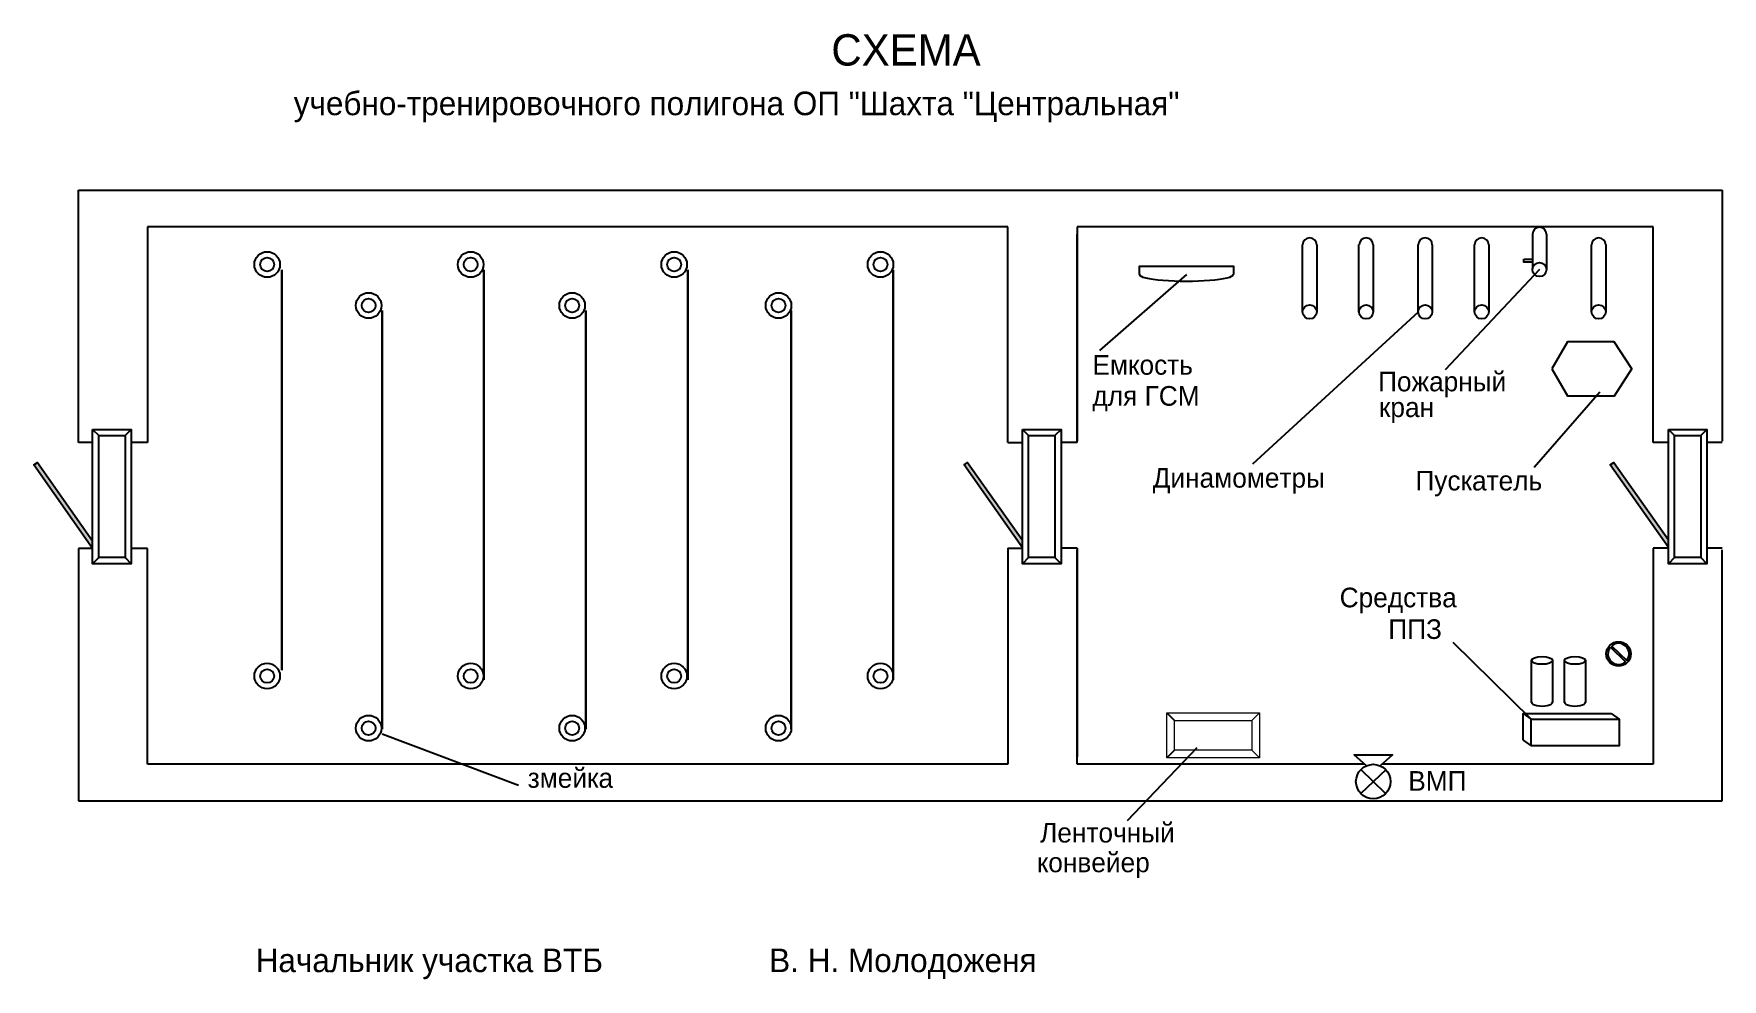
# Model space of a CAD drawing. Header units: millimetres. Extents: x -310 to 1841, y -285 to 920.
import ezdxf

# ---------------------------------------------------------------- set-up
doc = ezdxf.new("R2010")
doc.units = ezdxf.units.MM

msp = doc.modelspace()

# ---------------------------------------------------------------- hatches: boundary and pattern name
h = msp.add_hatch(color=256)
h.paths.add_polyline_path([(-305.4, 373.7), (-310, 370.5), (-235.2, 264.1), (-235.1, 264.1), (-235.1, 273.7)])
h.paths.add_polyline_path([(879.5, 373.7), (874.9, 370.5), (949.3, 264.7), (949.3, 274.5)])
h.paths.add_polyline_path([(1702.6, 373.7), (1698, 370.5), (1772.1, 265.2), (1772.1, 275)])

# ---------------------------------------------------------------- linework, layer by layer
for p, q in [((-253.1, 720.6), (1840.7, 720.6)), ((-253.1, 399.1), (-253.1, 720.6)), ((1840.7, 720.6), (1840.7, 401)), ((-165.2, 673.9), (-165.2, 399.1)), ((930.9, 673.9), (-165.2, 673.9)), ((930.9, 399.1), (930.9, 673.9)), ((1752.8, 673.9), (1018.9, 673.9)), ((1018.9, 673.9), (1018.9, 401)), ((1752.8, 399.1), (1752.8, 673.9)), ((1018.9, 399.1), (1018.9, 664.5)), ((1598.9, 664.6), (1598.9, 620.5)), ((1617, 664.6), (1617, 620.5)), ((1158.1, 613.2), (1047.4, 516.2)), ((1607.9, 619.5), (1487.9, 491.6)), ((1453.4, 565), (1242.3, 371.6)), ((1684.6, 463.4), (1601, 367.3)), ((-235.1, 415.8), (-227.2, 408)), ((-185.8, 415.8), (-193.7, 408)), ((949.3, 415.8), (957.1, 408)), ((998.5, 415.8), (990.7, 408)), ((1772.1, 415.8), (1779.9, 408)), ((1821.3, 415.8), (1813.5, 408)), ((-235.1, 399.1), (-253.1, 399.1)), ((-165.2, 399.1), (-185.8, 399.1)), ((930.9, 399.1), (949.3, 399.1)), ((1018.9, 399.1), (998.5, 399.1)), ((1772.1, 399.1), (1752.8, 399.1)), ((1840.7, 399.1), (1821.3, 399.1)), ((-253.1, 264.1), (-253.1, -57.4)), ((-235.1, 264.1), (-253.1, 264.1)), ((-165.2, 264.1), (-185.8, 264.1)), ((-165.2, -10.7), (-165.2, 264.1)), ((930.9, 264.5), (930.9, -10.7)), ((930.9, 264.5), (949.3, 264.5)), ((1018.9, 264.5), (998.5, 264.5)), ((1018.9, 264.5), (1018.9, -1.3)), ((1018.9, -10.7), (1018.9, 262.2)), ((1752.8, 264.5), (1752.8, -10.7)), ((1772.1, 264.5), (1752.8, 264.5)), ((1840.7, 264.5), (1821.3, 264.5)), ((1840.7, -57.4), (1840.7, 262.2)), ((-227.2, 252.6), (-235.1, 244.7)), ((-193.7, 252.6), (-185.8, 244.7)), ((957.1, 252.6), (949.3, 244.7)), ((990.7, 252.6), (998.5, 244.7)), ((1779.9, 252.6), (1772.1, 244.7)), ((1813.5, 252.6), (1821.3, 244.7)), ((1597.3, 46.6), (1498.1, 144.4)), ((1698.2, 138.5), (1717.6, 119.6)), ((1699.7, 140), (1719.1, 121.1)), ((1133.2, 54.6), (1142.8, 45)), ((1587.1, 53.9), (1597.3, 46.6)), ((1699.4, 53.9), (1709.6, 46.6)), ((133.6, 27.8), (307.3, -37.4)), ((1171.3, 10.1), (1082.9, -83.2)), ((1142.8, 7.1), (1133.2, -2.6)), ((1587.1, 19.9), (1597.3, 12.5)), ((930.9, -10.7), (-165.2, -10.7)), ((1385.1, -10.7), (1018.9, -10.7)), ((1412.2, -17.9), (1380.2, -48.1)), ((1411.9, -48.3), (1380.4, -17.6)), ((1752.8, -10.7), (1407.3, -10.7)), ((-253.1, -57.4), (1840.7, -57.4))]:
    msp.add_line(p, q)
at = {"lineweight": 30}
for p, q in [((5.9, 619.3), (5.9, 109.2)), ((263.4, 619.3), (263.4, 96.6)), ((523, 619.3), (523, 96.6)), ((784.6, 619.3), (784.6, 96.6)), ((133.6, 567.3), (133.6, 33.9)), ((393.2, 567.3), (393.2, 33.9)), ((654.9, 567.3), (654.9, 33.9))]:
    msp.add_line(p, q, dxfattribs=at)
at = {"lineweight": 15}
for p, q in [((1251.3, 54.6), (1241.7, 45)), ((1241.7, 7.1), (1251.3, -2.6))]:
    msp.add_line(p, q, dxfattribs=at)
for points in [[(1306.3, 565), (1306.2, 565), (1306.2, 651), (1306.3, 651)], [(1324.2, 651), (1324.2, 651), (1324.2, 565), (1324.2, 565)], [(1378.1, 565), (1378, 565), (1378, 651), (1378.1, 651)], [(1396, 651), (1396.1, 651), (1396.1, 565), (1396, 565)], [(1453.5, 565), (1453.4, 565), (1453.4, 651), (1453.5, 651)], [(1471.4, 651), (1471.4, 651), (1471.4, 565), (1471.4, 565)], [(1525.4, 565), (1525.3, 565), (1525.3, 651), (1525.3, 651)], [(1543.3, 651), (1543.3, 651), (1543.3, 565), (1543.2, 565)], [(1674.3, 565), (1674.2, 565), (1674.2, 651), (1674.3, 651)], [(1692.2, 651), (1692.3, 651), (1692.3, 565), (1692.2, 565)], [(1098.3, 613.2), (1098.3, 624), (1218, 624), (1218, 613.2)], [(-235.1, 263.9), (-310, 370.5), (-305.4, 373.7), (-235.1, 273.7)], [(949.3, 264.7), (874.9, 370.5), (879.5, 373.7), (949.3, 274.5)], [(1772.1, 265.2), (1698, 370.5), (1702.6, 373.7), (1772.1, 275)], [(1597.9, 67.9), (1597.8, 67.9), (1597.8, 121.4)], [(1624.6, 121.4), (1624.6, 67.9), (1624.6, 67.9)], [(1639.7, 67.9), (1639.7, 67.9), (1639.7, 121.4)], [(1666.4, 121.4), (1666.4, 67.9), (1666.4, 67.9)], [(1587.1, 19.9), (1587.1, 19.9), (1587.1, 53.9), (1699.4, 53.9), (1699.4, 53.9)], [(1387.5, -12.8), (1371.8, 1), (1420.5, 1), (1404.9, -12.8)]]:
    msp.add_lwpolyline(points)
for points in [[(1587.9, 632.7), (1599, 632.7), (1599, 628.8), (1587.9, 628.8)], [(1623.7, 492.8), (1643.5, 458.5), (1703.6, 458.5), (1725.6, 492.8), (1702.9, 527.2), (1643.5, 527.2)], [(-235.1, 415.8), (-185.8, 415.8), (-185.8, 244.7), (-235.1, 244.7)], [(949.3, 415.8), (998.5, 415.8), (998.5, 244.7), (949.3, 244.7)], [(1772.1, 415.8), (1821.3, 415.8), (1821.3, 244.7), (1772.1, 244.7)], [(-227.2, 408), (-193.7, 408), (-193.7, 252.6), (-227.2, 252.6)], [(957.1, 408), (990.7, 408), (990.7, 252.6), (957.1, 252.6)], [(1779.9, 408), (1813.5, 408), (1813.5, 252.6), (1779.9, 252.6)], [(1597.3, 46.6), (1709.6, 46.6), (1709.6, 12.5), (1597.3, 12.5)]]:
    msp.add_lwpolyline(points, close=True)
for points in [[(1133.2, 54.6), (1251.3, 54.6), (1251.3, -2.6), (1133.2, -2.6)], [(1142.8, 45), (1241.7, 45), (1241.7, 7.1), (1142.8, 7.1)]]:
    msp.add_lwpolyline(points, close=True, dxfattribs=at)
for centre, radius in [((-12.7, 625.9), 16.3), ((-12.7, 625.9), 8.81), ((246.5, 625.9), 16.3), ((246.5, 625.9), 8.81), ((505.7, 625.9), 16.3), ((505.7, 625.9), 8.81), ((768.5, 625.9), 16.3), ((768.5, 625.9), 8.81), ((1607.9, 619.5), 8.96), ((116.5, 573.7), 16.3), ((116.5, 573.7), 8.81), ((375.8, 573.7), 16.3), ((375.8, 573.7), 8.81), ((638.6, 573.7), 16.3), ((638.6, 573.7), 8.81), ((1315.2, 565.5), 8.96), ((1387.1, 565.5), 8.96), ((1462.4, 565.5), 8.96), ((1534.3, 565.5), 8.96), ((1683.3, 565.5), 8.96), ((1708.6, 129.7), 15.6), ((-12.7, 101.5), 16.3), ((-12.7, 101.5), 8.81), ((246.5, 101.5), 16.3), ((246.5, 101.5), 8.81), ((505.7, 101.5), 16.3), ((505.7, 101.5), 8.81), ((768.5, 101.5), 16.3), ((768.5, 101.5), 8.81), ((116.5, 35.1), 16.3), ((116.5, 35.1), 8.81), ((375.8, 35.1), 16.3), ((375.8, 35.1), 8.81), ((638.6, 35.1), 16.3), ((638.6, 35.1), 8.81), ((1396.2, -33), 22)]:
    msp.add_circle(centre, radius)
for centre, radius, start, end in [((1607.9, 664.5), 8.96, 1.3424, 178.6576), ((1315.2, 650.8), 8.96, 1.3424, 178.6576), ((1387.1, 650.8), 8.96, 1.3424, 178.6576), ((1462.4, 650.8), 8.96, 1.3424, 178.6576), ((1534.3, 650.8), 8.96, 1.3424, 178.6576), ((1683.3, 650.8), 8.96, 1.3424, 178.6576), ((1708.6, 129.7), 13.5, 139.9993, 311.6387), ((1708.6, 129.7), 13.5, 320.5996, 131.0384)]:
    msp.add_arc(centre, radius, start, end)
for centre, major_axis, ratio in [((1158.1, 613.2), (-59.8, 0), 0.141023), ((1611.2, 68.2), (-13.4, 0), 0.370516), ((1653.1, 68.2), (-13.4, 0), 0.370516)]:
    msp.add_ellipse(centre, major_axis=major_axis, ratio=ratio, start_param=0, end_param=3.141593)
for centre in [(1611.2, 121.4), (1653.1, 121.4)]:
    msp.add_ellipse(centre, major_axis=(-13.4, 0), ratio=0.370516)

# ---------------------------------------------------------------- texts
at = {"lineweight": 25}
msp.add_text('СХЕМА', height=40, dxfattribs=at).set_placement((705.9, 879.4))
for s, height, p in [('учебно-тренировочного полигона ОП "Шахта "Центральная"', 30, (21.1, 816.2)), ('Емкость', 25, (1038.5, 485.5)), ('Пожарный', 25, (1402.3, 464.3)), ('для ГСМ', 25, (1038.5, 446)), ('кран', 25, (1403.4, 431.5)), ('Динамометры', 25, (1115.2, 341.6)), ('Пускатель', 25, (1449.9, 338)), ('Средства', 25, (1353.4, 189.1)), ('ППЗ', 25, (1415.4, 148.8)), ('змейка', 25, (319.1, -40.9)), ('ВМП', 25, (1440.8, -44.6)), ('Ленточный', 25, (971.8, -110.6)), ('конвейер', 25, (967.6, -148.5)), ('Начальник участка ВТБ                   В. Н. Молодоженя', 30, (-27.4, -275.8))]:
    msp.add_text(s, height=height).set_placement(p)

doc.saveas('drawing.dxf')
